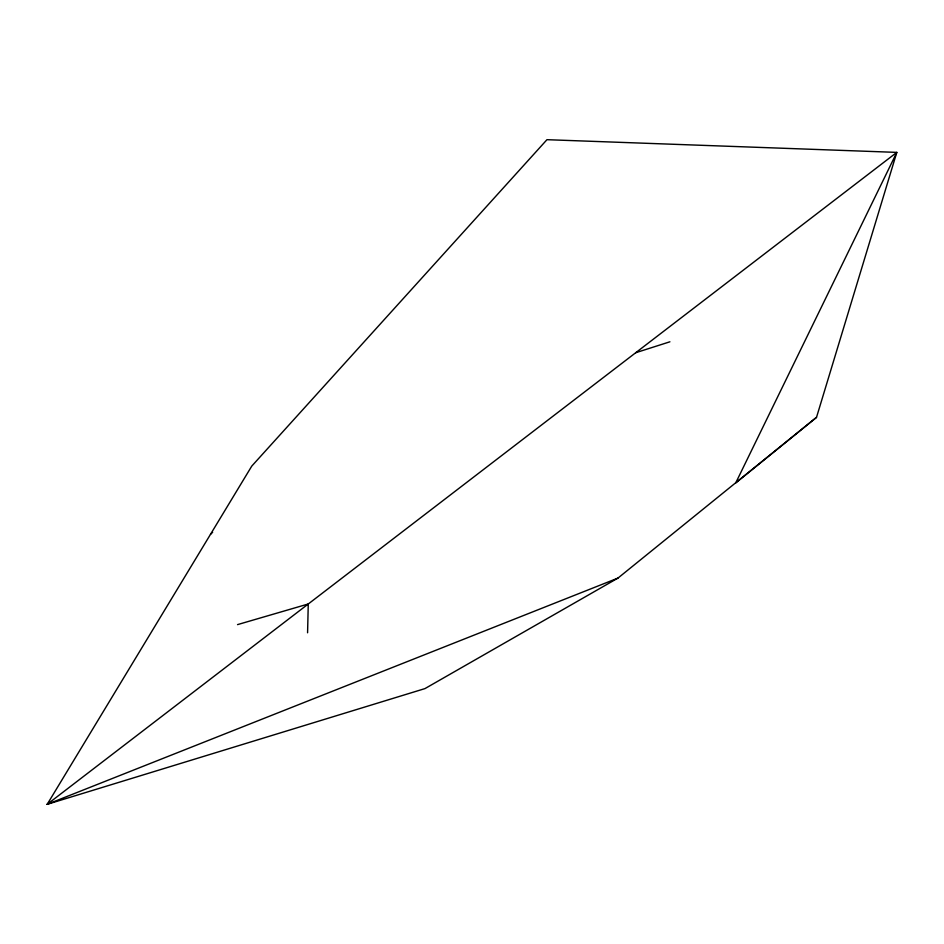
<?xml version="1.0" encoding="UTF-8"?>
<svg xmlns="http://www.w3.org/2000/svg" width="944" height="944" viewBox="0 0 944 944"><rect width="100%" height="100%" fill="white"/><g stroke="black" fill="none" stroke-linecap="round" stroke-linejoin="round"><path stroke-width="1.42" d="M307.579 632.775L308.263 603.983L237.534 624.621M816.513 417.354L896.8 152.385L546.965 139.688L251.777 466.088L47.2 804.312L424.953 688.601L617.966 578.094L816.513 417.354L735.695 482.986L896.8 152.385L47.2 804.312L617.966 578.094M210.512 534.316L212.636 532.274M47.2 804.312L49.407 802.353M635.737 352.714L669.91 341.799"/></g></svg>
